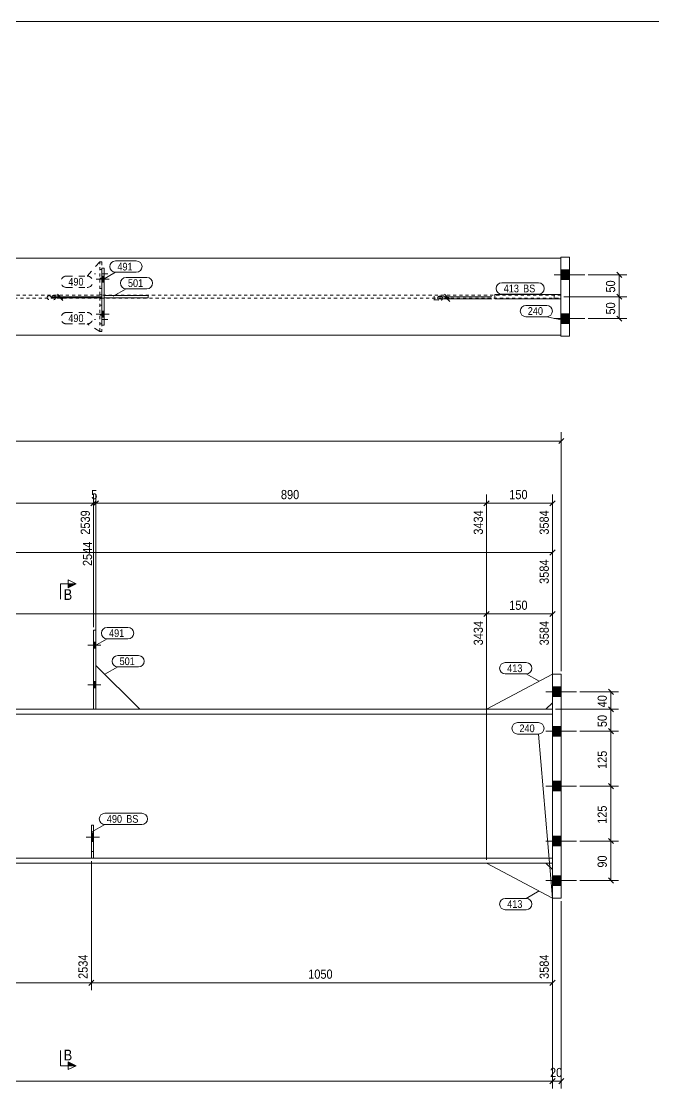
# Model space of a CAD drawing. Header units: millimetres. Extents: x 2 to 825, y 1 to 579.
# Drawn here: x 413.7 to 619.3, y 231.8 to 579 of the extents above; entities that cross this region are included whole.
import ezdxf

# ---------------------------------------------------------------- set-up
doc = ezdxf.new("R2010")
doc.units = ezdxf.units.MM
for name, pattern in [('XKITLINE00', [0]), ('XKITLINE01', [4, 1, -1, 1, -1]), ('XKITLINE02', [4, 2, -2])]:
    doc.linetypes.add(name, pattern=pattern)
for name, color, linetype, lineweight in [('Bolt', 3, 'Continuous', 0), ('Dimensions', 7, 'Continuous', 0), ('DrawingSheet', 5, 'Continuous', 0), ('Part', 2, 'Continuous', 0), ('PartMark', 7, 'Continuous', 0), ('Section', 6, 'Continuous', 0)]:
    doc.layers.add(name, color=color, linetype=linetype, lineweight=lineweight)
doc.styles.add('ARIAL', font='ARIAL.TTF')

# ---------------------------------------------------------------- blocks, each defined once
blk = doc.blocks.new('*A5')
at = {"layer": 'Bolt'}
for points in [[(589.27, 359.36), (586.42, 359.36), (586.42, 362.5), (589.27, 362.5)], [(589.27, 359.36), (586.42, 359.36), (586.42, 362.5), (589.27, 362.5)], [(589.27, 346.5), (586.42, 346.5), (586.42, 349.65), (589.27, 349.65)], [(589.27, 346.5), (586.42, 346.5), (586.42, 349.65), (589.27, 349.65)], [(589.27, 328.65), (586.42, 328.65), (586.42, 331.79), (589.27, 331.79)], [(589.27, 328.65), (586.42, 328.65), (586.42, 331.79), (589.27, 331.79)], [(589.27, 310.79), (586.42, 310.79), (586.42, 313.93), (589.27, 313.93)], [(589.27, 310.79), (586.42, 310.79), (586.42, 313.93), (589.27, 313.93)], [(589.27, 297.93), (586.42, 297.93), (586.42, 301.07), (589.27, 301.07)], [(589.27, 297.93), (586.42, 297.93), (586.42, 301.07), (589.27, 301.07)]]:
    blk.add_hatch(color=3, dxfattribs=at).paths.add_polyline_path(points, flags=17)
at = {"layer": 'Bolt', "color": 3, "linetype": 'XKITLINE00', "lineweight": 0}
for p, q in [((589.27, 362.5), (586.42, 362.5)), ((589.27, 362.5), (586.42, 362.5)), ((594.27, 360.93), (584.27, 360.93)), ((594.27, 360.93), (584.27, 360.93)), ((589.27, 359.36), (586.42, 359.36)), ((589.27, 359.36), (586.42, 359.36)), ((594.27, 348.07), (584.27, 348.07)), ((594.27, 348.07), (584.27, 348.07)), ((589.27, 349.65), (586.42, 349.65)), ((589.27, 349.65), (586.42, 349.65)), ((589.27, 346.5), (586.42, 346.5)), ((589.27, 346.5), (586.42, 346.5)), ((594.27, 330.22), (584.27, 330.22)), ((594.27, 330.22), (584.27, 330.22)), ((589.27, 331.79), (586.42, 331.79)), ((589.27, 331.79), (586.42, 331.79)), ((589.27, 328.65), (586.42, 328.65)), ((589.27, 328.65), (586.42, 328.65)), ((589.27, 313.93), (586.42, 313.93)), ((589.27, 313.93), (586.42, 313.93)), ((594.27, 312.36), (584.27, 312.36)), ((594.27, 312.36), (584.27, 312.36)), ((589.27, 310.79), (586.42, 310.79)), ((589.27, 310.79), (586.42, 310.79)), ((594.27, 299.5), (584.27, 299.5)), ((594.27, 299.5), (584.27, 299.5)), ((589.27, 301.07), (586.42, 301.07)), ((589.27, 301.07), (586.42, 301.07)), ((589.27, 297.93), (586.42, 297.93)), ((589.27, 297.93), (586.42, 297.93))]:
    blk.add_line(p, q, dxfattribs=at)
blk = doc.blocks.new('*A9')
at = {"layer": 'Bolt', "color": 3, "linetype": 'XKITLINE02', "lineweight": 0}
for p, q in [((439.08, 313.65), (434.79, 313.65)), ((437.15, 315.05), (436.43, 315.05)), ((437.15, 312.24), (436.43, 312.24))]:
    blk.add_line(p, q, dxfattribs=at)
blk = doc.blocks.new('*A10')
at = {"layer": 'Bolt'}
blk.add_hatch(color=3, dxfattribs=at).paths.add_polyline_path([(437.15, 312.24), (436.43, 312.24), (436.43, 315.05), (437.15, 315.05)], flags=17)
at = {"layer": 'Bolt', "color": 3, "linetype": 'XKITLINE00', "lineweight": 0}
for p, q in [((439.08, 313.65), (434.79, 313.65)), ((437.15, 315.05), (436.43, 315.05)), ((437.15, 312.24), (436.43, 312.24))]:
    blk.add_line(p, q, dxfattribs=at)
blk = doc.blocks.new('*A11')
at = {"layer": 'Bolt'}
for points in [[(437.15, 377.07), (437.86, 377.07), (437.86, 375.07), (437.15, 375.07)], [(437.15, 377.07), (437.86, 377.07), (437.86, 375.07), (437.15, 375.07)], [(437.15, 364.22), (437.86, 364.22), (437.86, 362.22), (437.15, 362.22)], [(437.15, 364.22), (437.86, 364.22), (437.86, 362.22), (437.15, 362.22)]]:
    blk.add_hatch(color=3, dxfattribs=at).paths.add_polyline_path(points, flags=17)
at = {"layer": 'Bolt', "color": 3, "linetype": 'XKITLINE00', "lineweight": 0}
for p, q in [((439.52, 376.07), (435.23, 376.07)), ((439.52, 376.07), (435.23, 376.07)), ((437.86, 377.07), (437.15, 377.07)), ((437.86, 377.07), (437.15, 377.07)), ((437.86, 375.07), (437.15, 375.07)), ((437.86, 375.07), (437.15, 375.07)), ((439.52, 363.22), (435.23, 363.22)), ((439.52, 363.22), (435.23, 363.22)), ((437.86, 364.22), (437.15, 364.22)), ((437.86, 364.22), (437.15, 364.22)), ((437.86, 362.22), (437.15, 362.22)), ((437.86, 362.22), (437.15, 362.22))]:
    blk.add_line(p, q, dxfattribs=at)
blk = doc.blocks.new('*A13')
at = {"layer": 'Part', "color": 2, "linetype": 'XKITLINE00', "lineweight": 0}
for p, q in [((586.42, 355.22), (79.72, 355.22)), ((586.42, 353.65), (79.55, 353.65)), ((586.42, 306.79), (74.61, 306.79)), ((74.45, 305.22), (586.42, 305.22))]:
    blk.add_line(p, q, dxfattribs=at)
at = {"layer": 'Part', "color": 7, "linetype": 'XKITLINE01', "lineweight": 0}
blk.add_line((586.42, 305.22), (586.42, 355.22), dxfattribs=at)
blk = doc.blocks.new('*A14')
at = {"layer": 'Part', "color": 2, "linetype": 'XKITLINE00', "lineweight": 0}
for p, q in [((586.42, 366.65), (564.99, 355.22)), ((584.27, 355.22), (586.42, 357.36))]:
    blk.add_line(p, q, dxfattribs=at)
at = {"layer": 'Part', "color": 7, "linetype": 'XKITLINE01', "lineweight": 0}
for p, q in [((586.42, 366.65), (586.42, 357.36)), ((564.99, 355.22), (584.27, 355.22))]:
    blk.add_line(p, q, dxfattribs=at)
blk = doc.blocks.new('*A15')
at = {"layer": 'Part', "color": 2, "linetype": 'XKITLINE00', "lineweight": 0}
for p, q in [((564.99, 305.22), (586.42, 293.79)), ((584.27, 305.22), (586.42, 303.07))]:
    blk.add_line(p, q, dxfattribs=at)
at = {"layer": 'Part', "color": 7, "linetype": 'XKITLINE01', "lineweight": 0}
for p, q in [((584.27, 305.22), (564.99, 305.22)), ((586.42, 303.07), (586.42, 293.79))]:
    blk.add_line(p, q, dxfattribs=at)
blk = doc.blocks.new('*A16')
at = {"layer": 'Part', "color": 2, "linetype": 'XKITLINE00', "lineweight": 0}
for p, q in [((586.42, 366.65), (586.42, 293.79)), ((589.27, 366.65), (586.42, 366.65)), ((589.27, 366.65), (589.27, 293.79)), ((586.42, 293.79), (589.27, 293.79))]:
    blk.add_line(p, q, dxfattribs=at)
blk = doc.blocks.new('*A21')
at = {"layer": 'Part', "color": 7, "linetype": 'XKITLINE01', "lineweight": 0}
for p, q in [((436.43, 317.5), (436.43, 306.79)), ((437.15, 317.5), (436.43, 317.5)), ((437.15, 306.79), (437.15, 317.5)), ((436.43, 308.93), (437.15, 308.93)), ((436.43, 306.79), (437.15, 306.79))]:
    blk.add_line(p, q, dxfattribs=at)
blk = doc.blocks.new('*A22')
at = {"layer": 'Part', "color": 2, "linetype": 'XKITLINE00', "lineweight": 0}
for p, q in [((436.43, 306.79), (436.43, 317.5)), ((436.43, 317.5), (437.15, 317.5)), ((437.15, 317.5), (437.15, 306.79))]:
    blk.add_line(p, q, dxfattribs=at)
at = {"layer": 'Part', "color": 7, "linetype": 'XKITLINE01', "lineweight": 0}
for p, q in [((436.43, 308.93), (437.15, 308.93)), ((437.15, 306.79), (436.43, 306.79))]:
    blk.add_line(p, q, dxfattribs=at)
blk = doc.blocks.new('*A23')
at = {"layer": 'Part', "color": 2, "linetype": 'XKITLINE00', "lineweight": 0}
blk.add_line((452.15, 355.22), (437.86, 369.5), dxfattribs=at)
at = {"layer": 'Part', "color": 7, "linetype": 'XKITLINE01', "lineweight": 0}
for p, q in [((437.86, 369.5), (437.86, 355.22)), ((437.86, 355.22), (452.15, 355.22))]:
    blk.add_line(p, q, dxfattribs=at)
blk = doc.blocks.new('*A24')
at = {"layer": 'Part', "color": 2, "linetype": 'XKITLINE00', "lineweight": 0}
for p, q in [((437.86, 380.93), (437.15, 380.93)), ((437.15, 380.93), (437.15, 355.22)), ((437.86, 355.22), (437.86, 380.93))]:
    blk.add_line(p, q, dxfattribs=at)
at = {"layer": 'Part', "color": 7, "linetype": 'XKITLINE01', "lineweight": 0}
blk.add_line((437.15, 355.22), (437.86, 355.22), dxfattribs=at)
blk = doc.blocks.new('*A28')
at = {"layer": 'Bolt'}
for points in [[(591.99, 495.01), (589.13, 495.01), (589.13, 498.15), (591.99, 498.15)], [(591.99, 495.01), (589.13, 495.01), (589.13, 498.15), (591.99, 498.15)], [(591.99, 495.01), (589.13, 495.01), (589.13, 498.15), (591.99, 498.15)], [(591.99, 495.01), (589.13, 495.01), (589.13, 498.15), (591.99, 498.15)], [(591.99, 495.01), (589.13, 495.01), (589.13, 498.15), (591.99, 498.15)], [(591.99, 480.72), (589.13, 480.72), (589.13, 483.87), (591.99, 483.87)], [(591.99, 480.72), (589.13, 480.72), (589.13, 483.87), (591.99, 483.87)], [(591.99, 480.72), (589.13, 480.72), (589.13, 483.87), (591.99, 483.87)], [(591.99, 480.72), (589.13, 480.72), (589.13, 483.87), (591.99, 483.87)], [(591.99, 480.72), (589.13, 480.72), (589.13, 483.87), (591.99, 483.87)]]:
    blk.add_hatch(color=3, dxfattribs=at).paths.add_polyline_path(points, flags=17)
at = {"layer": 'Bolt', "color": 3, "linetype": 'XKITLINE00', "lineweight": 0}
for p, q in [((596.99, 496.58), (586.99, 496.58)), ((596.99, 496.58), (586.99, 496.58)), ((596.99, 496.58), (586.99, 496.58)), ((596.99, 496.58), (586.99, 496.58)), ((596.99, 496.58), (586.99, 496.58)), ((591.99, 498.15), (589.13, 498.15)), ((591.99, 498.15), (589.13, 498.15)), ((591.99, 498.15), (589.13, 498.15)), ((591.99, 498.15), (589.13, 498.15)), ((591.99, 498.15), (589.13, 498.15)), ((591.99, 495.01), (589.13, 495.01)), ((591.99, 495.01), (589.13, 495.01)), ((591.99, 495.01), (589.13, 495.01)), ((591.99, 495.01), (589.13, 495.01)), ((591.99, 495.01), (589.13, 495.01)), ((591.99, 483.87), (589.13, 483.87)), ((591.99, 483.87), (589.13, 483.87)), ((591.99, 483.87), (589.13, 483.87)), ((591.99, 483.87), (589.13, 483.87)), ((591.99, 483.87), (589.13, 483.87)), ((596.99, 482.3), (586.99, 482.3)), ((596.99, 482.3), (586.99, 482.3)), ((596.99, 482.3), (586.99, 482.3)), ((596.99, 482.3), (586.99, 482.3)), ((596.99, 482.3), (586.99, 482.3)), ((591.99, 480.72), (589.13, 480.72)), ((591.99, 480.72), (589.13, 480.72)), ((591.99, 480.72), (589.13, 480.72)), ((591.99, 480.72), (589.13, 480.72)), ((591.99, 480.72), (589.13, 480.72))]:
    blk.add_line(p, q, dxfattribs=at)
blk = doc.blocks.new('*A32')
at = {"layer": 'Bolt', "color": 3, "linetype": 'XKITLINE02', "lineweight": 0}
for p, q in [((441.79, 496.87), (437.5, 496.87)), ((439.86, 498.27), (439.15, 498.27)), ((439.86, 495.46), (439.15, 495.46))]:
    blk.add_line(p, q, dxfattribs=at)
blk = doc.blocks.new('*A33')
at = {"layer": 'Bolt', "color": 3, "linetype": 'XKITLINE02', "lineweight": 0}
for p, q in [((439.86, 483.41), (439.15, 483.41)), ((441.79, 482.01), (437.5, 482.01)), ((439.86, 480.61), (439.15, 480.61))]:
    blk.add_line(p, q, dxfattribs=at)
blk = doc.blocks.new('*A34')
at = {"layer": 'Bolt'}
for points in [[(439.86, 496.15), (440.57, 496.15), (440.57, 494.15), (439.86, 494.15)], [(439.86, 496.15), (440.57, 496.15), (440.57, 494.15), (439.86, 494.15)], [(439.86, 484.72), (440.57, 484.72), (440.57, 482.72), (439.86, 482.72)], [(439.86, 484.72), (440.57, 484.72), (440.57, 482.72), (439.86, 482.72)]]:
    blk.add_hatch(color=3, dxfattribs=at).paths.add_polyline_path(points, flags=17)
at = {"layer": 'Bolt', "color": 3, "linetype": 'XKITLINE00', "lineweight": 0}
for p, q in [((442.23, 495.15), (437.95, 495.15)), ((442.23, 495.15), (437.95, 495.15)), ((440.57, 496.15), (439.86, 496.15)), ((440.57, 496.15), (439.86, 496.15)), ((440.57, 494.15), (439.86, 494.15)), ((440.57, 494.15), (439.86, 494.15)), ((442.23, 483.72), (437.95, 483.72)), ((442.23, 483.72), (437.95, 483.72)), ((440.57, 484.72), (439.86, 484.72)), ((440.57, 484.72), (439.86, 484.72)), ((440.57, 482.72), (439.86, 482.72)), ((440.57, 482.72), (439.86, 482.72))]:
    blk.add_line(p, q, dxfattribs=at)
blk = doc.blocks.new('*A36')
at = {"layer": 'Part', "color": 2, "linetype": 'XKITLINE00', "lineweight": 0}
for p, q in [((589.13, 501.94), (82.58, 501.94)), ((589.13, 476.94), (82.58, 476.94))]:
    blk.add_line(p, q, dxfattribs=at)
at = {"layer": 'Part', "color": 7, "linetype": 'XKITLINE01', "lineweight": 0}
for p, q in [((589.13, 501.94), (589.13, 476.94)), ((589.13, 489.94), (77.33, 489.94)), ((77.33, 488.94), (589.13, 488.94))]:
    blk.add_line(p, q, dxfattribs=at)
blk = doc.blocks.new('*A37')
at = {"layer": 'Part', "color": 2, "linetype": 'XKITLINE00', "lineweight": 0}
for p, q in [((567.7, 490.15), (589.13, 490.15)), ((567.7, 488.72), (567.7, 490.15)), ((589.13, 490.15), (589.13, 488.72)), ((589.13, 488.72), (567.7, 488.72))]:
    blk.add_line(p, q, dxfattribs=at)
at = {"layer": 'Part', "color": 7, "linetype": 'XKITLINE01', "lineweight": 0}
blk.add_line((586.99, 488.72), (586.99, 490.15), dxfattribs=at)
blk = doc.blocks.new('*A38')
at = {"layer": 'Part', "color": 7, "linetype": 'XKITLINE01', "lineweight": 0}
for p, q in [((589.13, 490.15), (567.7, 490.15)), ((567.7, 488.72), (567.7, 490.15)), ((586.99, 488.72), (586.99, 490.15)), ((589.13, 490.15), (589.13, 488.72)), ((589.13, 488.72), (567.7, 488.72))]:
    blk.add_line(p, q, dxfattribs=at)
blk = doc.blocks.new('*A39')
at = {"layer": 'Part', "color": 2, "linetype": 'XKITLINE00', "lineweight": 0}
for p, q in [((591.99, 502.3), (589.13, 502.3)), ((589.13, 502.3), (589.13, 476.58)), ((591.99, 476.58), (591.99, 502.3)), ((589.13, 476.58), (591.99, 476.58))]:
    blk.add_line(p, q, dxfattribs=at)
blk = doc.blocks.new('*A44')
at = {"layer": 'Part', "color": 7, "linetype": 'XKITLINE01', "lineweight": 0}
for p, q in [((439.15, 490.01), (439.15, 500.72)), ((439.15, 500.72), (439.86, 500.72)), ((439.86, 500.72), (439.86, 490.01)), ((439.15, 492.15), (439.86, 492.15)), ((439.86, 490.01), (439.15, 490.01))]:
    blk.add_line(p, q, dxfattribs=at)
blk = doc.blocks.new('*A45')
at = {"layer": 'Part', "color": 7, "linetype": 'XKITLINE01', "lineweight": 0}
for p, q in [((439.15, 478.15), (439.15, 488.87)), ((439.15, 488.87), (439.86, 488.87)), ((439.15, 486.72), (439.86, 486.72)), ((439.86, 488.87), (439.86, 478.15)), ((439.86, 478.15), (439.15, 478.15))]:
    blk.add_line(p, q, dxfattribs=at)
blk = doc.blocks.new('*A46')
at = {"layer": 'Part', "color": 2, "linetype": 'XKITLINE00', "lineweight": 0}
for p, q in [((440.57, 489.8), (454.86, 489.8)), ((454.86, 489.08), (454.86, 489.8)), ((454.86, 489.08), (440.57, 489.08))]:
    blk.add_line(p, q, dxfattribs=at)
at = {"layer": 'Part', "color": 7, "linetype": 'XKITLINE01', "lineweight": 0}
blk.add_line((440.57, 489.08), (440.57, 489.8), dxfattribs=at)
blk.add_line((440.57, 489.08), (440.57, 489.8), dxfattribs=at)
blk = doc.blocks.new('*A47')
at = {"layer": 'Part', "color": 2, "linetype": 'XKITLINE00', "lineweight": 0}
for p, q in [((439.86, 480.15), (439.86, 498.72)), ((439.86, 498.72), (440.57, 498.72)), ((440.57, 498.72), (440.57, 480.15)), ((440.57, 480.15), (439.86, 480.15))]:
    blk.add_line(p, q, dxfattribs=at)
blk = doc.blocks.new('*A67')
at = {"layer": 'DrawingSheet', "color": 5, "linetype": 'XKITLINE00', "lineweight": 0}
blk.add_line((825, 579), (5, 579), dxfattribs=at)
blk = doc.blocks.new('*A76')
at = {"layer": 'Dimensions', "color": 7, "linetype": 'XKITLINE00', "lineweight": 0}
for p, q in [((589.27, 367.65), (589.27, 445.33)), ((66.24, 442.48), (589.27, 442.48)), ((590.12, 443.33), (588.43, 441.63))]:
    blk.add_line(p, q, dxfattribs=at)
at = {"layer": 'Dimensions', "color": 3}
blk.add_point((589.27, 442.48), dxfattribs=at)
blk = doc.blocks.new('*A80')
at = {"layer": 'Dimensions', "color": 7, "linetype": 'XKITLINE00', "lineweight": 0}
for p, q in [((604.6, 313.21), (606.29, 311.51)), ((595.27, 312.36), (607.84, 312.36)), ((605.44, 299.5), (605.44, 312.36)), ((595.27, 299.5), (607.84, 299.5)), ((604.6, 300.35), (606.29, 298.65))]:
    blk.add_line(p, q, dxfattribs=at)
at = {"layer": 'Dimensions', "color": 3}
for p in [(605.44, 312.36), (605.44, 299.5)]:
    blk.add_point(p, dxfattribs=at)
at = {"layer": 'Dimensions', "color": 3, "style": 'ARIAL', "width": 0.85}
blk.add_text('90', height=3, rotation=90.0002, dxfattribs=at).set_placement((604.09, 303.71))
blk = doc.blocks.new('*A81')
at = {"layer": 'Dimensions', "color": 7, "linetype": 'XKITLINE00', "lineweight": 0}
for p, q in [((595.27, 330.22), (607.84, 330.22)), ((604.6, 331.07), (606.29, 329.37)), ((605.44, 312.36), (605.44, 330.22)), ((604.6, 313.21), (606.29, 311.51)), ((595.27, 312.36), (607.84, 312.36))]:
    blk.add_line(p, q, dxfattribs=at)
at = {"layer": 'Dimensions', "color": 3}
for p in [(605.44, 330.22), (605.44, 312.36)]:
    blk.add_point(p, dxfattribs=at)
at = {"layer": 'Dimensions', "color": 3, "style": 'ARIAL', "width": 0.85}
blk.add_text('125', height=3, rotation=90.0002, dxfattribs=at).set_placement((604.09, 317.95))
blk = doc.blocks.new('*A82')
at = {"layer": 'Dimensions', "color": 7, "linetype": 'XKITLINE00', "lineweight": 0}
for p, q in [((595.27, 348.07), (607.84, 348.07)), ((604.6, 348.92), (606.29, 347.23)), ((605.44, 330.22), (605.44, 348.07)), ((595.27, 330.22), (607.84, 330.22)), ((604.6, 331.07), (606.29, 329.37))]:
    blk.add_line(p, q, dxfattribs=at)
at = {"layer": 'Dimensions', "color": 3}
for p in [(605.44, 348.07), (605.44, 330.22)]:
    blk.add_point(p, dxfattribs=at)
at = {"layer": 'Dimensions', "color": 3, "style": 'ARIAL', "width": 0.85}
blk.add_text('125', height=3, rotation=90.0002, dxfattribs=at).set_placement((604.09, 335.81))
blk = doc.blocks.new('*A83')
at = {"layer": 'Dimensions', "color": 7, "linetype": 'XKITLINE00', "lineweight": 0}
for p, q in [((587.42, 355.22), (607.84, 355.22)), ((604.6, 356.07), (606.29, 354.37)), ((605.44, 348.07), (605.44, 355.22)), ((595.27, 348.07), (607.84, 348.07)), ((604.6, 348.92), (606.29, 347.23))]:
    blk.add_line(p, q, dxfattribs=at)
at = {"layer": 'Dimensions', "color": 3}
for p in [(605.44, 355.22), (605.44, 348.07)]:
    blk.add_point(p, dxfattribs=at)
at = {"layer": 'Dimensions', "color": 3, "style": 'ARIAL', "width": 0.85}
blk.add_text('50', height=3, rotation=90.0002, dxfattribs=at).set_placement((604.09, 349.42))
blk = doc.blocks.new('*A84')
at = {"layer": 'Dimensions', "color": 7, "linetype": 'XKITLINE00', "lineweight": 0}
for p, q in [((604.6, 361.78), (606.29, 360.08)), ((595.27, 360.93), (607.84, 360.93)), ((605.44, 355.22), (605.44, 360.93)), ((587.42, 355.22), (607.84, 355.22)), ((604.6, 356.07), (606.29, 354.37))]:
    blk.add_line(p, q, dxfattribs=at)
at = {"layer": 'Dimensions', "color": 3}
for p in [(605.44, 360.93), (605.44, 355.22)]:
    blk.add_point(p, dxfattribs=at)
at = {"layer": 'Dimensions', "color": 3, "style": 'ARIAL', "width": 0.85}
blk.add_text('40', height=3, rotation=90.0002, dxfattribs=at).set_placement((604.09, 355.85))
blk = doc.blocks.new('*A89')
at = {"layer": 'PartMark', "color": 7, "linetype": 'XKITLINE00', "lineweight": 0}
for p, q in [((445, 372.7), (451.77, 372.7)), ((440.76, 366.6), (445, 369)), ((445, 369), (451.77, 369))]:
    blk.add_line(p, q, dxfattribs=at)
for centre, start, end in [((445, 370.85), 90, 270), ((451.77, 370.85), 270, 90)]:
    blk.add_arc(centre, 1.85, start, end, dxfattribs=at)
at = {"layer": 'PartMark', "color": 3, "style": 'ARIAL', "width": 0.85}
blk.add_text('501', height=2.5, dxfattribs=at).set_placement((445.6, 369.6))
blk = doc.blocks.new('*A90')
at = {"layer": 'PartMark', "color": 7, "linetype": 'XKITLINE00', "lineweight": 0}
for p, q in [((441.57, 381.84), (448.34, 381.84)), ((437.33, 375.75), (441.57, 378.14)), ((441.57, 378.14), (448.34, 378.14))]:
    blk.add_line(p, q, dxfattribs=at)
for centre, start, end in [((441.57, 379.99), 90, 270), ((448.34, 379.99), 270, 90)]:
    blk.add_arc(centre, 1.85, start, end, dxfattribs=at)
at = {"layer": 'PartMark', "color": 3, "style": 'ARIAL', "width": 0.85}
blk.add_text('491', height=2.5, dxfattribs=at).set_placement((442.17, 378.74))
blk = doc.blocks.new('*A94')
at = {"layer": 'PartMark', "color": 7, "linetype": 'XKITLINE00', "lineweight": 0}
for p, q in [((571.08, 370.41), (577.85, 370.41)), ((571.08, 366.71), (577.85, 366.71)), ((582.09, 364.32), (577.85, 366.71))]:
    blk.add_line(p, q, dxfattribs=at)
for centre, start, end in [((571.08, 368.56), 90, 270), ((577.85, 368.56), 270, 90)]:
    blk.add_arc(centre, 1.85, start, end, dxfattribs=at)
at = {"layer": 'PartMark', "color": 3, "style": 'ARIAL', "width": 0.85}
blk.add_text('413', height=2.5, dxfattribs=at).set_placement((571.68, 367.31))
blk = doc.blocks.new('*A95')
at = {"layer": 'PartMark', "color": 7, "linetype": 'XKITLINE00', "lineweight": 0}
for p, q in [((582.09, 296.12), (577.85, 293.72)), ((571.08, 293.72), (577.85, 293.72)), ((571.08, 290.02), (577.85, 290.02))]:
    blk.add_line(p, q, dxfattribs=at)
for centre, start, end in [((571.08, 291.87), 90, 270), ((577.85, 291.87), 270, 90)]:
    blk.add_arc(centre, 1.85, start, end, dxfattribs=at)
at = {"layer": 'PartMark', "color": 3, "style": 'ARIAL', "width": 0.85}
blk.add_text('413', height=2.5, dxfattribs=at).set_placement((571.68, 290.62))
blk = doc.blocks.new('*A96')
at = {"layer": 'PartMark', "color": 7, "linetype": 'XKITLINE00', "lineweight": 0}
for p, q in [((575.07, 350.88), (581.83, 350.88)), ((575.07, 347.18), (581.83, 347.18)), ((586.42, 293.79), (581.83, 347.18))]:
    blk.add_line(p, q, dxfattribs=at)
for centre, start, end in [((575.07, 349.03), 90, 270), ((581.83, 349.03), 270, 90)]:
    blk.add_arc(centre, 1.85, start, end, dxfattribs=at)
at = {"layer": 'PartMark', "color": 3, "style": 'ARIAL', "width": 0.85}
blk.add_text('240', height=2.5, dxfattribs=at).set_placement((575.67, 347.78))
blk = doc.blocks.new('*A98')
at = {"layer": 'PartMark', "color": 7, "linetype": 'XKITLINE00', "lineweight": 0}
for p, q in [((440.86, 321.41), (452.82, 321.41)), ((436.62, 315.32), (440.86, 317.71)), ((440.86, 317.71), (452.82, 317.71))]:
    blk.add_line(p, q, dxfattribs=at)
for centre, start, end in [((440.86, 319.56), 90, 270), ((452.82, 319.56), 270, 90)]:
    blk.add_arc(centre, 1.85, start, end, dxfattribs=at)
at = {"layer": 'PartMark', "color": 3, "style": 'ARIAL', "width": 0.85}
for s, p in [('490', (441.46, 318.31)), ('BS', (447.77, 318.31))]:
    blk.add_text(s, height=2.5, dxfattribs=at).set_placement(p)
blk = doc.blocks.new('*A101')
at = {"layer": 'Section'}
for points in [[(428.93, 396.03), (431.43, 396.03), (428.93, 394.78)], [(428.93, 240.5), (431.43, 239.25), (428.93, 239.25)]]:
    blk.add_hatch(color=3, dxfattribs=at).paths.add_polyline_path(points, flags=17)
at = {"layer": 'Section', "color": 1, "linetype": 'XKITLINE00', "lineweight": 0}
for p, q in [((426.43, 396.03), (426.43, 391.03)), ((426.43, 396.03), (431.43, 396.03)), ((426.43, 239.25), (426.43, 244.25)), ((426.43, 239.25), (431.43, 239.25))]:
    blk.add_line(p, q, dxfattribs=at)
at = {"layer": 'Section', "color": 3, "linetype": 'XKITLINE00', "lineweight": 0}
for p, q in [((428.93, 394.78), (428.93, 397.28)), ((428.93, 397.28), (431.43, 396.03)), ((431.43, 396.03), (428.93, 394.78)), ((431.43, 239.25), (428.93, 240.5)), ((428.93, 240.5), (428.93, 238)), ((431.43, 239.25), (428.93, 238))]:
    blk.add_line(p, q, dxfattribs=at)
at = {"layer": 'Section', "color": 7, "style": 'ARIAL', "width": 0.85}
for p in [(427.43, 390.78), (427.43, 241)]:
    blk.add_text('B', height=3.5, dxfattribs=at).set_placement(p)
blk = doc.blocks.new('*A107')
at = {"layer": 'Dimensions', "color": 7, "linetype": 'XKITLINE00', "lineweight": 0}
for p, q in [((586.42, 304.22), (586.42, 231.82)), ((74.45, 234.22), (586.42, 234.22)), ((587.27, 235.07), (585.57, 233.37))]:
    blk.add_line(p, q, dxfattribs=at)
at = {"layer": 'Dimensions', "color": 3}
blk.add_point((586.42, 234.22), dxfattribs=at)
blk = doc.blocks.new('*A108')
at = {"layer": 'Dimensions', "color": 7, "linetype": 'XKITLINE00', "lineweight": 0}
for p, q in [((586.42, 304.22), (586.42, 231.82)), ((589.27, 292.79), (589.27, 231.82)), ((587.27, 235.07), (585.57, 233.37)), ((586.42, 234.22), (589.27, 234.22)), ((590.12, 235.07), (588.43, 233.37))]:
    blk.add_line(p, q, dxfattribs=at)
at = {"layer": 'Dimensions', "color": 3}
for p in [(586.42, 234.22), (589.27, 234.22)]:
    blk.add_point(p, dxfattribs=at)
at = {"layer": 'Dimensions', "color": 3, "style": 'ARIAL', "width": 0.85}
blk.add_text('20', height=3, dxfattribs=at).set_placement((585.62, 235.57))
blk = doc.blocks.new('*A110')
at = {"layer": 'Dimensions', "color": 7, "linetype": 'XKITLINE00', "lineweight": 0}
for p, q in [((105.55, 406.22), (586.42, 406.22)), ((587.27, 407.07), (585.57, 405.37)), ((586.42, 356.22), (586.42, 409.07))]:
    blk.add_line(p, q, dxfattribs=at)
at = {"layer": 'Dimensions', "color": 3}
blk.add_point((586.42, 406.22), dxfattribs=at)
at = {"layer": 'Dimensions', "color": 3, "style": 'ARIAL', "width": 0.85}
blk.add_text('3584', height=3, rotation=90.0002, dxfattribs=at).set_placement((585.22, 396.02))
blk = doc.blocks.new('*A111')
at = {"layer": 'Dimensions', "color": 7, "linetype": 'XKITLINE00', "lineweight": 0}
for p, q in [((564.99, 306.22), (564.99, 389.07)), ((74.45, 386.22), (564.99, 386.22)), ((565.84, 387.07), (564.14, 385.37))]:
    blk.add_line(p, q, dxfattribs=at)
at = {"layer": 'Dimensions', "color": 3}
blk.add_point((564.99, 386.22), dxfattribs=at)
at = {"layer": 'Dimensions', "color": 3, "style": 'ARIAL', "width": 0.85}
blk.add_text('3434', height=3, rotation=90.0002, dxfattribs=at).set_placement((563.79, 376.02))
blk = doc.blocks.new('*A112')
at = {"layer": 'Dimensions', "color": 7, "linetype": 'XKITLINE00', "lineweight": 0}
for p, q in [((564.99, 306.22), (564.99, 389.07)), ((586.42, 356.22), (586.42, 389.07)), ((565.84, 387.07), (564.14, 385.37)), ((564.99, 386.22), (586.42, 386.22)), ((587.27, 387.07), (585.57, 385.37))]:
    blk.add_line(p, q, dxfattribs=at)
at = {"layer": 'Dimensions', "color": 3}
for p in [(564.99, 386.22), (586.42, 386.22)]:
    blk.add_point(p, dxfattribs=at)
at = {"layer": 'Dimensions', "color": 3, "style": 'ARIAL', "width": 0.85}
blk.add_text('150', height=3, dxfattribs=at).set_placement((572.36, 387.57))
blk.add_text('3584', height=3, rotation=90.0002, dxfattribs=at).set_placement((585.22, 376.02))
blk = doc.blocks.new('*A114')
at = {"layer": 'Dimensions', "color": 7, "linetype": 'XKITLINE00', "lineweight": 0}
for p, q in [((436.43, 305.79), (436.43, 263.82)), ((250.72, 287.71), (250.72, 263.82)), ((251.57, 267.07), (249.87, 265.37)), ((250.72, 266.22), (436.43, 266.22)), ((437.28, 267.07), (435.58, 265.37))]:
    blk.add_line(p, q, dxfattribs=at)
at = {"layer": 'Dimensions', "color": 3}
for p in [(250.72, 266.22), (436.43, 266.22)]:
    blk.add_point(p, dxfattribs=at)
at = {"layer": 'Dimensions', "color": 3, "style": 'ARIAL', "width": 0.85}
blk.add_text('2534', height=3, rotation=90.0002, dxfattribs=at).set_placement((435.23, 267.52))
blk.add_text('1300', height=3, dxfattribs=at).set_placement((339.13, 267.57))
blk = doc.blocks.new('*A115')
at = {"layer": 'Dimensions', "color": 7, "linetype": 'XKITLINE00', "lineweight": 0}
for p, q in [((436.43, 305.79), (436.43, 263.82)), ((586.42, 304.22), (586.42, 263.82)), ((437.28, 267.07), (435.58, 265.37)), ((436.43, 266.22), (586.42, 266.22)), ((587.27, 267.07), (585.57, 265.37))]:
    blk.add_line(p, q, dxfattribs=at)
at = {"layer": 'Dimensions', "color": 3}
for p in [(436.43, 266.22), (586.42, 266.22)]:
    blk.add_point(p, dxfattribs=at)
at = {"layer": 'Dimensions', "color": 3, "style": 'ARIAL', "width": 0.85}
blk.add_text('3584', height=3, rotation=90.0002, dxfattribs=at).set_placement((585.22, 267.52))
blk.add_text('1050', height=3, dxfattribs=at).set_placement((506.97, 267.57))
blk = doc.blocks.new('*A118')
at = {"layer": 'Dimensions', "color": 7, "linetype": 'XKITLINE00', "lineweight": 0}
for p, q in [((252.15, 370.5), (252.15, 425.07)), ((437.15, 381.93), (437.15, 425.07)), ((253, 423.07), (251.3, 421.37)), ((252.15, 422.22), (437.15, 422.22)), ((438, 423.07), (436.3, 421.37))]:
    blk.add_line(p, q, dxfattribs=at)
at = {"layer": 'Dimensions', "color": 3}
for p in [(252.15, 422.22), (437.15, 422.22)]:
    blk.add_point(p, dxfattribs=at)
at = {"layer": 'Dimensions', "color": 3, "style": 'ARIAL', "width": 0.85}
blk.add_text('1295', height=3, dxfattribs=at).set_placement((340.2, 423.57))
blk.add_text('2539', height=3, rotation=90.0002, dxfattribs=at).set_placement((435.95, 412.02))
blk = doc.blocks.new('*A119')
at = {"layer": 'Dimensions', "color": 7, "linetype": 'XKITLINE00', "lineweight": 0}
for p, q in [((437.15, 381.93), (437.15, 425.07)), ((437.86, 370.5), (437.86, 425.07)), ((438, 423.07), (436.3, 421.37)), ((438.71, 423.07), (437.01, 421.37)), ((437.15, 422.22), (437.86, 422.22))]:
    blk.add_line(p, q, dxfattribs=at)
at = {"layer": 'Dimensions', "color": 3}
for p in [(437.15, 422.22), (437.86, 422.22)]:
    blk.add_point(p, dxfattribs=at)
at = {"layer": 'Dimensions', "color": 3, "style": 'ARIAL', "width": 0.85}
blk.add_text('5', height=3, dxfattribs=at).set_placement((436.39, 423.57))
blk.add_text('2544', height=3, rotation=90.0002, dxfattribs=at).set_placement((436.66, 401.82))
blk = doc.blocks.new('*A120')
at = {"layer": 'Dimensions', "color": 7, "linetype": 'XKITLINE00', "lineweight": 0}
for p, q in [((437.86, 370.5), (437.86, 425.07)), ((564.99, 306.22), (564.99, 425.07)), ((438.71, 423.07), (437.01, 421.37)), ((437.86, 422.22), (564.99, 422.22)), ((565.84, 423.07), (564.14, 421.37))]:
    blk.add_line(p, q, dxfattribs=at)
at = {"layer": 'Dimensions', "color": 3}
for p in [(437.86, 422.22), (564.99, 422.22)]:
    blk.add_point(p, dxfattribs=at)
at = {"layer": 'Dimensions', "color": 3, "style": 'ARIAL', "width": 0.85}
blk.add_text('890', height=3, dxfattribs=at).set_placement((498.09, 423.57))
blk.add_text('3434', height=3, rotation=90.0002, dxfattribs=at).set_placement((563.79, 412.02))
blk = doc.blocks.new('*A121')
at = {"layer": 'Dimensions', "color": 7, "linetype": 'XKITLINE00', "lineweight": 0}
for p, q in [((564.99, 306.22), (564.99, 425.07)), ((586.42, 356.22), (586.42, 425.07)), ((565.84, 423.07), (564.14, 421.37)), ((564.99, 422.22), (586.42, 422.22)), ((587.27, 423.07), (585.57, 421.37))]:
    blk.add_line(p, q, dxfattribs=at)
at = {"layer": 'Dimensions', "color": 3}
for p in [(564.99, 422.22), (586.42, 422.22)]:
    blk.add_point(p, dxfattribs=at)
at = {"layer": 'Dimensions', "color": 3, "style": 'ARIAL', "width": 0.85}
blk.add_text('150', height=3, dxfattribs=at).set_placement((572.36, 423.57))
blk.add_text('3584', height=3, rotation=90.0002, dxfattribs=at).set_placement((585.22, 412.02))
blk = doc.blocks.new('*A122')
at = {"layer": 'Dimensions', "color": 7, "linetype": 'XKITLINE00', "lineweight": 0}
for p, q in [((607.31, 490.29), (609.01, 488.59)), ((590.13, 489.44), (610.56, 489.44)), ((608.16, 482.3), (608.16, 489.44)), ((607.31, 483.14), (609.01, 481.45)), ((597.99, 482.3), (610.56, 482.3))]:
    blk.add_line(p, q, dxfattribs=at)
at = {"layer": 'Dimensions', "color": 3}
for p in [(608.16, 489.44), (608.16, 482.3)]:
    blk.add_point(p, dxfattribs=at)
at = {"layer": 'Dimensions', "color": 3, "style": 'ARIAL', "width": 0.85}
blk.add_text('50', height=3, rotation=90.0002, dxfattribs=at).set_placement((606.81, 483.64))
blk = doc.blocks.new('*A123')
at = {"layer": 'Dimensions', "color": 7, "linetype": 'XKITLINE00', "lineweight": 0}
for p, q in [((597.99, 496.58), (610.56, 496.58)), ((607.31, 497.43), (609.01, 495.73)), ((608.16, 489.44), (608.16, 496.58)), ((607.31, 490.29), (609.01, 488.59)), ((590.13, 489.44), (610.56, 489.44))]:
    blk.add_line(p, q, dxfattribs=at)
at = {"layer": 'Dimensions', "color": 3}
for p in [(608.16, 496.58), (608.16, 489.44)]:
    blk.add_point(p, dxfattribs=at)
at = {"layer": 'Dimensions', "color": 3, "style": 'ARIAL', "width": 0.85}
blk.add_text('50', height=3, rotation=90.0002, dxfattribs=at).set_placement((606.81, 490.78))
blk = doc.blocks.new('*A126')
at = {"layer": 'Dimensions', "color": 7, "linetype": 'XKITLINE00', "lineweight": 0}
for p, q in [((551.31, 490.29), (553.01, 488.59)), ((551.31, 489.57), (553.01, 487.88)), ((566.7, 489.44), (549.31, 489.44)), ((566.7, 488.72), (549.31, 488.72)), ((552.16, 488.72), (552.16, 489.44))]:
    blk.add_line(p, q, dxfattribs=at)
at = {"layer": 'Dimensions', "color": 3}
for p in [(552.16, 489.44), (552.16, 488.72)]:
    blk.add_point(p, dxfattribs=at)
at = {"layer": 'Dimensions', "color": 3, "style": 'ARIAL', "width": 0.85}
blk.add_text('5', height=3, rotation=90.0002, dxfattribs=at).set_placement((550.81, 487.97))
blk = doc.blocks.new('*A128')
at = {"layer": 'Dimensions', "color": 7, "linetype": 'XKITLINE00', "lineweight": 0}
for p, q in [((425.42, 490.29), (427.12, 488.59)), ((425.42, 489.93), (427.12, 488.23)), ((439.57, 489.44), (423.42, 489.44)), ((439.57, 489.08), (423.42, 489.08)), ((426.27, 489.08), (426.27, 489.44))]:
    blk.add_line(p, q, dxfattribs=at)
at = {"layer": 'Dimensions', "color": 3}
for p in [(426.27, 489.44), (426.27, 489.08)]:
    blk.add_point(p, dxfattribs=at)
at = {"layer": 'Dimensions', "color": 3, "style": 'ARIAL', "width": 0.85}
blk.add_text('3', height=3, rotation=90.0002, dxfattribs=at).set_placement((424.92, 488.15))
blk = doc.blocks.new('*A132')
at = {"layer": 'PartMark', "color": 7, "linetype": 'XKITLINE00', "lineweight": 0}
for p, q in [((444.29, 501.06), (451.05, 501.06)), ((440.04, 494.97), (444.29, 497.36)), ((444.29, 497.36), (451.05, 497.36))]:
    blk.add_line(p, q, dxfattribs=at)
for centre, start, end in [((444.29, 499.21), 90, 270), ((451.05, 499.21), 270, 90)]:
    blk.add_arc(centre, 1.85, start, end, dxfattribs=at)
at = {"layer": 'PartMark', "color": 3, "style": 'ARIAL', "width": 0.85}
blk.add_text('491', height=2.5, dxfattribs=at).set_placement((444.89, 497.96))
blk = doc.blocks.new('*A133')
at = {"layer": 'PartMark', "color": 7, "linetype": 'XKITLINE00', "lineweight": 0}
for p, q in [((447.72, 495.7), (454.48, 495.7)), ((443.47, 489.61), (447.72, 492)), ((447.72, 492), (454.48, 492))]:
    blk.add_line(p, q, dxfattribs=at)
for centre, start, end in [((447.72, 493.85), 90, 270), ((454.48, 493.85), 270, 90)]:
    blk.add_arc(centre, 1.85, start, end, dxfattribs=at)
at = {"layer": 'PartMark', "color": 3, "style": 'ARIAL', "width": 0.85}
blk.add_text('501', height=2.5, dxfattribs=at).set_placement((448.32, 492.6))
blk = doc.blocks.new('*A134')
at = {"layer": 'PartMark', "color": 7, "linetype": 'XKITLINE02', "lineweight": 0}
for p, q in [((428.33, 484.29), (435.09, 484.29)), ((428.33, 480.59), (435.09, 480.59)), ((439.15, 478.15), (435.09, 480.59))]:
    blk.add_line(p, q, dxfattribs=at)
for centre, start, end in [((428.33, 482.44), 90, 270), ((435.09, 482.44), 270, 90)]:
    blk.add_arc(centre, 1.85, start, end, dxfattribs=at)
at = {"layer": 'PartMark', "color": 3, "style": 'ARIAL', "width": 0.85}
blk.add_text('490', height=2.5, dxfattribs=at).set_placement((428.93, 481.19))
blk = doc.blocks.new('*A135')
at = {"layer": 'PartMark', "color": 7, "linetype": 'XKITLINE02', "lineweight": 0}
for p, q in [((439.15, 500.72), (435.09, 496.15)), ((428.33, 496.15), (435.09, 496.15)), ((428.33, 492.45), (435.09, 492.45))]:
    blk.add_line(p, q, dxfattribs=at)
for centre, start, end in [((428.33, 494.3), 90, 270), ((435.09, 494.3), 270, 90)]:
    blk.add_arc(centre, 1.85, start, end, dxfattribs=at)
at = {"layer": 'PartMark', "color": 3, "style": 'ARIAL', "width": 0.85}
blk.add_text('490', height=2.5, dxfattribs=at).set_placement((428.93, 493.05))
blk = doc.blocks.new('*A140')
at = {"layer": 'PartMark', "color": 7, "linetype": 'XKITLINE00', "lineweight": 0}
for p, q in [((577.78, 486.62), (584.55, 486.62)), ((577.78, 482.92), (584.55, 482.92)), ((589.74, 481.77), (584.55, 482.92))]:
    blk.add_line(p, q, dxfattribs=at)
for centre, start, end in [((577.78, 484.77), 90, 270), ((584.55, 484.77), 270, 90)]:
    blk.add_arc(centre, 1.85, start, end, dxfattribs=at)
at = {"layer": 'PartMark', "color": 3, "style": 'ARIAL', "width": 0.85}
blk.add_text('240', height=2.5, dxfattribs=at).set_placement((578.38, 483.52))
blk = doc.blocks.new('*A142')
at = {"layer": 'PartMark', "color": 7, "linetype": 'XKITLINE00', "lineweight": 0}
for p, q in [((569.95, 493.95), (581.91, 493.95)), ((567.7, 490.15), (569.95, 490.25)), ((569.95, 490.25), (581.91, 490.25))]:
    blk.add_line(p, q, dxfattribs=at)
for centre, start, end in [((569.95, 492.1), 90, 270), ((581.91, 492.1), 270, 90)]:
    blk.add_arc(centre, 1.85, start, end, dxfattribs=at)
at = {"layer": 'PartMark', "color": 3, "style": 'ARIAL', "width": 0.85}
for s, p in [('413', (570.55, 490.85)), ('BS', (576.86, 490.85))]:
    blk.add_text(s, height=2.5, dxfattribs=at).set_placement(p)

msp = doc.modelspace()

# ---------------------------------------------------------------- block references
at = {"lineweight": 0}
for name in ['*A67', '*A135', '*A44', '*A132', '*A39', '*A32', '*A47', '*A28', '*A123', '*A34', '*A133', '*A142', '*A128', '*A46', '*A126', '*A37', '*A38', '*A122', '*A45', '*A140', '*A134', '*A33', '*A76', '*A118', '*A119', '*A120', '*A121', '*A110', '*A101', '*A111', '*A112', '*A24', '*A90', '*A11', '*A89', '*A23', '*A94', '*A14', '*A16', '*A5', '*A84', '*A83', '*A96', '*A82', '*A81', '*A98', '*A21', '*A22', '*A9', '*A10', '*A80', '*A114', '*A115', '*A107', '*A15', '*A108', '*A95']:
    msp.add_blockref(name, (0, 0), dxfattribs=at)
at = {"layer": 'Part', "lineweight": 0}
for name in ['*A36', '*A13']:
    msp.add_blockref(name, (0, 0), dxfattribs=at)

doc.saveas('drawing.dxf')
